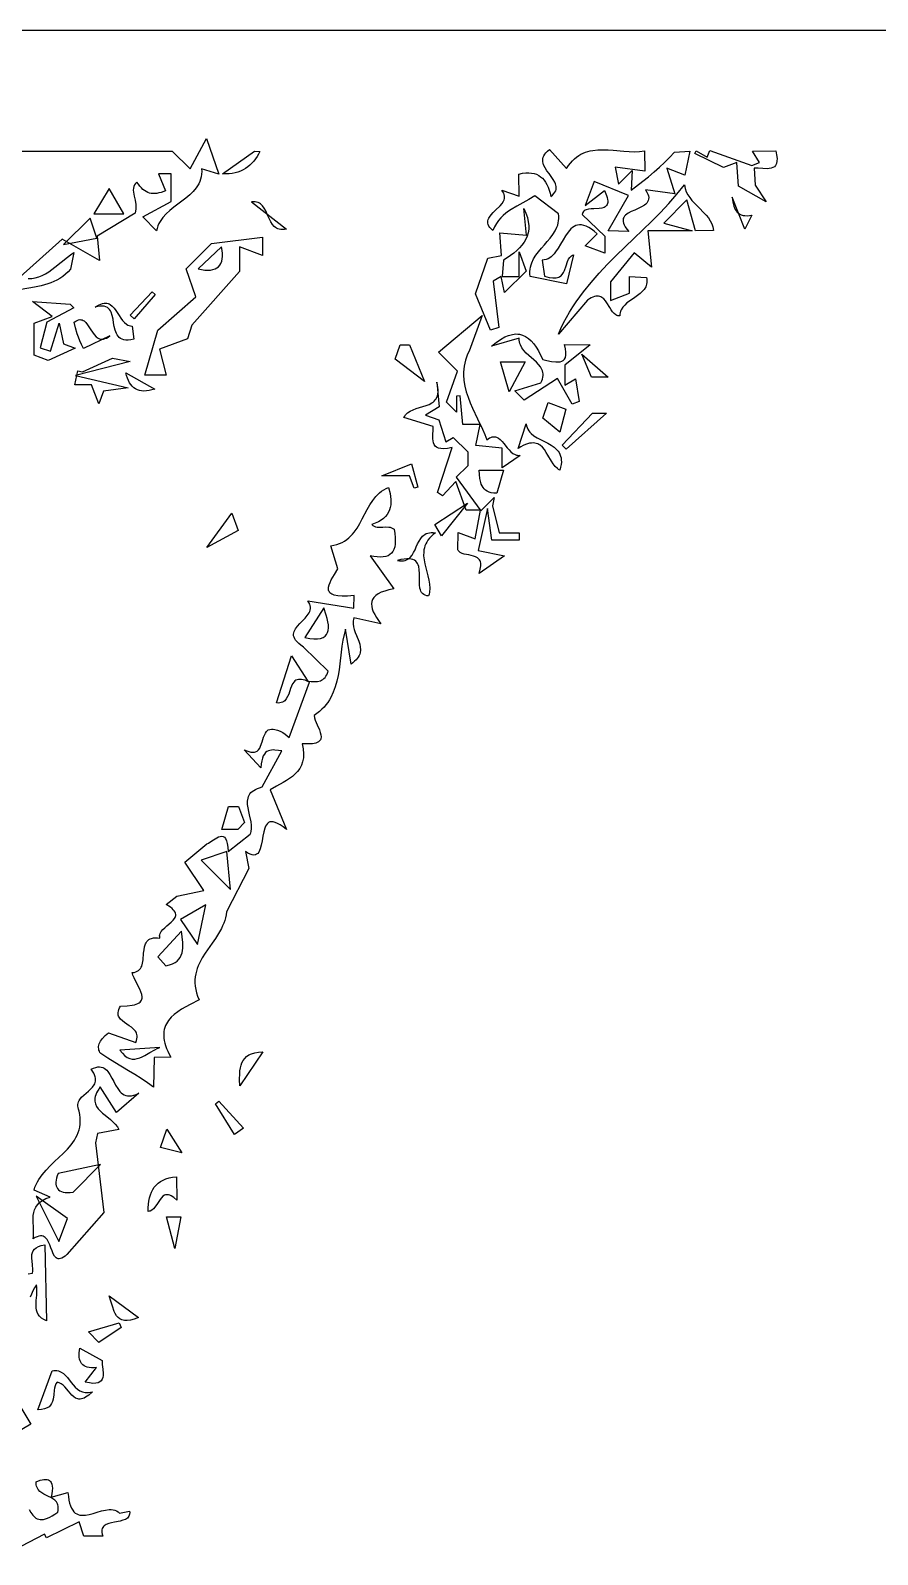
# Model space of a CAD drawing. Header units: metres. Extents: x 0 to 50, y 0 to 50.
# Drawn here: x 32.02 to 40.32, y 35.06 to 50 of the extents above; entities that cross this region are included whole.
import ezdxf

# ---------------------------------------------------------------- set-up
doc = ezdxf.new("R2010")
doc.units = ezdxf.units.M

msp = doc.modelspace()

# ---------------------------------------------------------------- linework, layer by layer
for points in [[(47, 50), (3, 50)], [(29.59198, 48.818233), (33.406565, 48.818233), (33.582874, 48.642063), (33.741812, 48.939839), (33.862369, 48.59113), (33.694058, 48.64475), (33.694058, 48.64475), (33.694708, 48.616774), (33.693009, 48.590323), (33.689101, 48.565304), (33.683127, 48.541621), (33.675228, 48.519179), (33.665546, 48.497883), (33.654221, 48.477638), (33.641396, 48.458349), (33.611812, 48.42226), (33.577925, 48.388856), (33.540867, 48.357376), (33.501772, 48.327062), (33.421999, 48.26689), (33.383585, 48.235513), (33.347665, 48.202263), (33.315368, 48.166379), (33.300934, 48.147211), (33.28783, 48.127101), (33.276198, 48.105952), (33.266181, 48.08367), (33.257919, 48.06016), (33.251554, 48.035327), (33.116418, 48.174479), (33.395379, 48.323163), (33.395379, 48.594679), (33.271942, 48.594679), (33.338582, 48.428016), (33.338582, 48.428016), (33.296132, 48.412308), (33.275915, 48.406867), (33.256331, 48.403119), (33.237351, 48.401129), (33.218948, 48.400958), (33.201091, 48.402671), (33.183753, 48.406332), (33.166903, 48.412003), (33.150514, 48.419748), (33.134556, 48.429631), (33.119001, 48.441715), (33.103819, 48.456064), (33.088983, 48.472741), (33.074462, 48.49181), (33.060229, 48.513333), (33.060229, 48.513333), (33.045956, 48.500278), (33.035774, 48.485785), (33.029183, 48.469992), (33.025679, 48.453039), (33.024763, 48.435066), (33.025931, 48.416212), (33.032515, 48.37642), (33.041419, 48.334777), (33.048628, 48.292401), (33.050344, 48.271286), (33.050131, 48.250406), (33.047488, 48.2299), (33.041913, 48.209908), (32.66991, 47.983584), (32.694729, 47.744888), (32.326827, 47.95298), (31.915018, 47.586238)], [(34.265392, 48.812879), (34.265392, 48.812879), (34.252345, 48.78754), (34.238009, 48.76338), (34.222378, 48.740481), (34.205449, 48.718921), (34.187216, 48.698782), (34.167675, 48.680142), (34.14682, 48.663083), (34.124647, 48.647684), (34.101151, 48.634026), (34.076327, 48.622189), (34.05017, 48.612252), (34.022675, 48.604297), (33.993838, 48.598402), (33.963654, 48.594649), (33.932117, 48.593117), (33.899223, 48.593886), (34.211628, 48.818233), (34.265392, 48.812879)], [(37.105271, 48.832206), (37.272259, 48.647911), (37.272259, 48.647911), (37.290415, 48.675402), (37.30926, 48.700129), (37.328762, 48.722228), (37.348889, 48.741832), (37.36961, 48.759075), (37.390892, 48.77409), (37.412704, 48.787011), (37.435014, 48.797972), (37.457791, 48.807106), (37.481002, 48.814547), (37.504616, 48.820429), (37.528601, 48.824885), (37.577557, 48.830056), (37.627615, 48.831128), (37.678522, 48.829171), (37.730024, 48.825256), (37.833792, 48.815824), (37.885551, 48.812447), (37.936888, 48.811388), (37.987547, 48.813717), (38.037276, 48.820504), (38.037706, 48.620937), (37.746737, 48.660584), (37.780646, 48.494251), (37.9153, 48.6288), (37.903922, 48.432817), (37.903922, 48.432817), (38.02023, 48.52155), (38.075829, 48.56667), (38.12976, 48.612512), (38.182047, 48.659237), (38.232718, 48.707011), (38.281798, 48.755995), (38.329314, 48.806353), (38.479542, 48.817801), (38.432337, 48.58196), (38.254746, 48.64927), (38.333267, 48.399359), (38.045073, 48.436838), (38.045073, 48.436838), (38.058859, 48.415287), (38.06862, 48.395532), (38.074637, 48.377452), (38.07719, 48.360923), (38.076561, 48.345825), (38.07303, 48.332032), (38.066878, 48.319424), (38.058385, 48.307878), (38.047833, 48.297271), (38.035502, 48.287479), (38.006626, 48.269856), (37.974004, 48.254026), (37.939882, 48.23901), (37.906505, 48.223826), (37.87612, 48.207494), (37.862751, 48.198591), (37.850973, 48.189033), (37.841065, 48.178697), (37.833309, 48.167461), (37.827986, 48.155203), (37.825376, 48.141799), (37.82576, 48.127128), (37.829419, 48.111066), (37.836633, 48.093491), (37.847683, 48.07428), (37.862851, 48.053311), (37.882416, 48.03046), (37.678649, 48.036488), (37.878228, 48.382701), (37.543914, 48.518201), (37.454778, 48.283389), (37.643431, 48.430507), (37.643431, 48.430507), (37.663528, 48.382359), (37.66982, 48.362039), (37.6738, 48.344031), (37.675608, 48.328191), (37.675387, 48.314375), (37.67328, 48.302438), (37.669429, 48.292238), (37.663978, 48.28363), (37.657067, 48.27647), (37.648841, 48.270615), (37.63944, 48.265921), (37.617688, 48.259439), (37.592952, 48.255874), (37.539084, 48.25289), (37.512233, 48.251169), (37.486957, 48.247762), (37.464396, 48.241518), (37.454489, 48.236972), (37.44569, 48.231286), (37.438138, 48.224314), (37.431979, 48.215914), (37.427353, 48.205941), (37.424403, 48.194253), (37.646236, 47.982069), (37.646236, 47.816092), (37.454388, 47.888805), (37.572869, 48.006689), (37.572869, 48.006689), (37.542957, 48.032287), (37.514926, 48.053087), (37.488675, 48.069352), (37.464098, 48.081344), (37.441091, 48.089327), (37.419552, 48.093562), (37.399376, 48.094313), (37.380458, 48.091842), (37.362696, 48.086412), (37.345985, 48.078285), (37.330221, 48.067725), (37.3153, 48.054993), (37.301119, 48.040352), (37.287574, 48.024066), (37.261974, 47.987606), (37.237669, 47.947714), (37.213828, 47.906492), (37.18962, 47.86604), (37.164213, 47.82846), (37.1508, 47.811403), (37.136775, 47.795853), (37.122036, 47.782071), (37.106477, 47.77032), (37.089995, 47.760863), (37.072485, 47.753962), (37.053845, 47.749881), (37.03397, 47.748881), (37.05584, 47.591788), (37.05584, 47.591788), (37.10106, 47.57947), (37.138665, 47.574173), (37.154876, 47.573914), (37.169501, 47.575118), (37.182645, 47.577687), (37.194414, 47.581525), (37.204913, 47.586534), (37.214249, 47.592616), (37.229854, 47.607611), (37.242075, 47.62573), (37.251758, 47.646195), (37.266895, 47.691044), (37.282035, 47.735923), (37.291722, 47.756425), (37.303949, 47.774597), (37.319562, 47.789659), (37.328902, 47.795781), (37.339407, 47.800833), (37.272149, 47.515498), (36.915663, 47.588715), (36.915663, 47.588715), (36.913373, 47.613076), (36.913196, 47.636467), (36.914994, 47.658953), (36.918624, 47.680598), (36.923947, 47.701464), (36.930821, 47.721616), (36.948666, 47.760032), (36.971033, 47.796356), (36.9968, 47.831097), (37.024843, 47.864764), (37.054038, 47.897869), (37.083263, 47.930919), (37.111393, 47.964426), (37.137304, 47.998899), (37.159874, 48.034848), (37.177979, 48.072782), (37.185005, 48.092653), (37.190494, 48.113212), (37.194305, 48.134522), (37.196297, 48.156646), (37.196331, 48.17965), (37.194265, 48.203596), (36.959884, 48.379327), (36.959884, 48.379327), (36.901614, 48.343204), (36.842899, 48.31068), (36.784922, 48.279056), (36.728867, 48.245632), (36.70193, 48.227403), (36.675917, 48.207711), (36.650976, 48.18622), (36.627256, 48.162593), (36.604902, 48.136492), (36.584065, 48.10758), (36.564891, 48.07552), (36.547529, 48.039973), (36.547529, 48.039973), (36.532193, 48.054725), (36.520097, 48.069009), (36.511034, 48.082857), (36.504798, 48.0963), (36.50118, 48.109368), (36.499973, 48.122091), (36.500972, 48.134501), (36.503968, 48.146629), (36.508754, 48.158505), (36.515124, 48.170159), (36.531785, 48.192927), (36.552293, 48.215178), (36.574993, 48.237158), (36.620337, 48.28129), (36.639669, 48.303933), (36.654563, 48.327288), (36.659829, 48.339309), (36.663364, 48.3516), (36.664962, 48.364193), (36.664415, 48.377117), (36.661516, 48.390403), (36.656058, 48.404082), (36.647835, 48.418185), (36.636638, 48.432743), (36.807251, 48.374927), (36.805332, 48.592281), (36.805332, 48.592281), (36.839758, 48.599468), (36.871734, 48.603539), (36.90136, 48.604565), (36.928737, 48.602617), (36.953964, 48.597764), (36.977141, 48.590077), (36.998369, 48.579626), (37.017747, 48.56648), (37.035376, 48.550711), (37.051356, 48.532388), (37.065787, 48.511581), (37.078769, 48.488361), (37.090402, 48.462798), (37.100786, 48.434961), (37.110021, 48.404922), (37.118208, 48.37275), (37.118208, 48.37275), (37.134943, 48.386575), (37.148185, 48.400411), (37.158172, 48.414262), (37.165145, 48.428129), (37.16934, 48.442015), (37.170998, 48.455921), (37.170356, 48.469851), (37.167654, 48.483806), (37.16313, 48.497788), (37.157023, 48.5118), (37.141014, 48.539924), (37.121537, 48.568194), (37.100501, 48.596628), (37.079817, 48.625246), (37.061394, 48.654064), (37.047141, 48.683102), (37.042175, 48.697708), (37.038968, 48.712376), (37.037759, 48.727108), (37.038785, 48.741905), (37.042286, 48.756772), (37.048501, 48.771708), (37.057669, 48.786718), (37.070027, 48.801802), (37.085815, 48.816964), (37.105271, 48.832206)], [(38.542531, 48.820641), (38.650953, 48.758733), (38.675431, 48.824895), (39.088844, 48.676993), (39.162851, 48.705043), (39.094884, 48.818233), (39.321719, 48.821547), (39.321719, 48.821547), (39.3308, 48.780344), (39.334803, 48.745923), (39.334178, 48.717704), (39.329375, 48.695107), (39.320842, 48.677552), (39.309028, 48.664458), (39.294384, 48.655245), (39.277358, 48.649333), (39.258399, 48.646141), (39.237956, 48.645089), (39.194418, 48.647085), (39.150337, 48.650678), (39.129215, 48.651622), (39.109306, 48.651224), (39.119121, 48.482901), (39.227831, 48.319964), (38.956003, 48.475173), (38.940826, 48.705689), (38.810711, 48.656373), (38.529818, 48.79536), (38.542531, 48.820641)], [(32.635924, 48.203458), (32.931899, 48.203458), (32.78847, 48.449321), (32.635924, 48.203458)], [(38.427746, 48.487961), (38.427746, 48.487961), (38.434564, 48.452299), (38.445771, 48.419509), (38.460741, 48.389194), (38.478851, 48.360954), (38.499477, 48.334392), (38.521994, 48.309107), (38.570207, 48.260778), (38.618495, 48.21278), (38.641107, 48.187907), (38.661866, 48.161921), (38.680146, 48.134423), (38.695325, 48.105014), (38.706777, 48.073296), (38.713879, 48.03887), (38.536785, 48.036486), (38.451904, 48.341154), (38.226489, 48.109701), (38.503866, 48.035792), (38.068234, 48.035792), (38.103642, 47.6798), (37.933412, 47.818654), (37.702169, 47.536244), (37.702169, 47.353565), (37.88861, 47.424229), (37.88861, 47.588683), (38.054913, 47.57889), (38.054913, 47.57889), (38.058038, 47.560888), (38.059247, 47.543978), (38.058657, 47.528092), (38.056389, 47.513161), (38.052562, 47.499114), (38.047293, 47.485882), (38.03291, 47.461588), (38.014191, 47.439722), (37.992087, 47.419731), (37.967552, 47.401058), (37.941536, 47.38315), (37.888868, 47.347404), (37.86412, 47.328456), (37.841698, 47.308053), (37.822554, 47.285638), (37.807639, 47.260657), (37.802065, 47.24703), (37.797906, 47.232554), (37.795279, 47.217159), (37.794305, 47.200775), (37.794305, 47.200775), (37.783243, 47.200983), (37.772912, 47.202895), (37.763248, 47.20637), (37.754183, 47.211268), (37.737588, 47.224772), (37.722601, 47.242282), (37.708694, 47.262675), (37.695339, 47.284826), (37.668174, 47.329908), (37.653308, 47.350591), (37.636884, 47.368537), (37.618373, 47.382622), (37.60817, 47.387865), (37.597248, 47.391722), (37.58554, 47.394051), (37.572981, 47.394713), (37.559504, 47.393566), (37.545043, 47.390471), (37.529534, 47.385287), (37.512909, 47.377872), (37.495102, 47.368088), (37.476049, 47.355793), (37.191727, 47.021602), (37.191727, 47.021602), (37.216363, 47.078253), (37.242909, 47.133412), (37.271265, 47.187159), (37.30133, 47.239573), (37.333003, 47.290735), (37.366184, 47.340722), (37.400771, 47.389614), (37.436664, 47.43749), (37.511963, 47.530514), (37.591276, 47.620426), (37.673797, 47.707862), (37.758718, 47.793455), (37.932536, 47.961649), (38.106281, 48.130082), (38.19111, 48.215975), (38.273501, 48.303829), (38.352649, 48.39428), (38.427746, 48.487961)], [(34.527303, 48.051671), (34.527303, 48.051671), (34.506952, 48.048581), (34.48834, 48.047575), (34.471355, 48.04852), (34.455885, 48.05128), (34.441817, 48.055722), (34.429039, 48.061711), (34.417439, 48.069112), (34.406905, 48.07779), (34.388586, 48.098443), (34.373184, 48.122592), (34.359801, 48.149162), (34.34754, 48.177076), (34.322796, 48.232634), (34.308516, 48.258125), (34.291769, 48.280656), (34.28219, 48.290475), (34.271657, 48.299151), (34.260058, 48.306548), (34.247282, 48.312533), (34.233215, 48.316971), (34.217746, 48.319727), (34.200763, 48.320667), (34.182152, 48.319656), (34.527303, 48.051671)], [(38.894116, 48.366042), (38.894116, 48.366042), (38.900325, 48.319282), (38.910212, 48.278902), (38.916768, 48.261203), (38.924524, 48.245218), (38.933573, 48.230987), (38.94401, 48.218549), (38.955927, 48.207944), (38.969418, 48.199212), (38.984576, 48.192391), (39.001496, 48.187523), (39.02027, 48.184646), (39.040993, 48.183799), (39.063757, 48.185024), (39.088656, 48.188359), (39.018081, 48.05048), (38.894116, 48.366042)], [(32.600848, 48.16094), (32.341659, 47.901953), (32.668197, 47.964433), (32.600848, 48.16094)], [(36.85212, 48.253121), (36.85212, 48.253121), (36.872701, 48.208294), (36.887563, 48.165763), (36.89699, 48.125417), (36.901269, 48.087145), (36.900685, 48.050836), (36.895526, 48.016381), (36.886076, 47.983667), (36.872621, 47.952585), (36.855448, 47.923024), (36.834842, 47.894873), (36.811089, 47.868022), (36.784476, 47.84236), (36.755287, 47.817776), (36.723809, 47.79416), (36.690328, 47.7714), (36.65513, 47.749387), (36.639454, 47.588683), (36.807251, 47.588683), (36.807251, 47.830867), (36.875757, 47.640722), (36.662032, 47.432206), (36.630132, 47.588683), (36.550885, 47.541171), (36.608931, 47.088941), (36.527405, 47.062488), (36.38047, 47.417392), (36.501181, 47.768022), (36.632668, 47.792352), (36.617848, 48.017447), (36.879681, 47.99229), (36.85212, 48.253121)], [(33.791926, 47.909899), (34.290296, 47.973718), (34.290296, 47.794893), (34.066567, 47.879689), (34.066567, 47.637784), (33.599068, 47.110909), (33.556434, 46.975219), (33.281891, 46.876918), (33.345986, 46.619946), (33.13604, 46.619946), (33.266353, 47.062844), (33.636983, 47.38729), (33.54248, 47.661795), (33.791926, 47.909899)], [(31.992213, 47.569427), (32.028646, 47.569524), (32.063828, 47.574567), (32.097903, 47.584014), (32.131017, 47.597324), (32.163314, 47.613955), (32.194939, 47.633366), (32.226035, 47.655015), (32.256749, 47.678361), (32.317604, 47.727975), (32.378661, 47.777877), (32.409627, 47.801582), (32.441077, 47.823734), (32.409289, 47.659108), (32.409289, 47.659108), (32.384966, 47.632778), (32.359393, 47.609261), (32.332671, 47.588348), (32.304896, 47.569832), (32.276168, 47.553505), (32.246585, 47.53916), (32.216245, 47.52659), (32.185247, 47.515585), (32.12167, 47.497446), (32.05664, 47.483081), (31.925375, 47.459032)], [(33.890229, 47.877814), (33.659147, 47.662596), (33.659147, 47.662596), (33.693866, 47.655471), (33.7258, 47.651178), (33.754966, 47.649699), (33.781381, 47.651013), (33.805063, 47.655103), (33.82603, 47.661949), (33.8443, 47.671533), (33.859889, 47.683834), (33.872816, 47.698834), (33.883097, 47.716515), (33.890752, 47.736856), (33.895797, 47.75984), (33.898249, 47.785447), (33.898127, 47.813657), (33.895448, 47.844453), (33.890229, 47.877814)], [(33.239461, 47.41063), (33.031571, 47.173227), (32.992274, 47.208533), (33.210969, 47.436901), (33.239461, 47.41063)], [(32.035987, 47.342061), (32.404852, 47.315352), (32.439962, 47.280269), (32.177529, 47.140394), (32.112166, 46.89003), (32.211217, 46.854399), (32.298393, 47.131855), (32.340265, 46.926462), (32.456086, 46.884799), (32.190665, 46.765628), (32.053003, 46.817804), (32.053003, 47.13001), (32.227795, 47.196259), (32.035987, 47.342061)], [(33.011806, 47.101579), (33.030589, 46.972679), (33.030589, 46.972679), (33.001479, 46.967088), (32.975568, 46.964535), (32.952647, 46.964816), (32.932508, 46.967727), (32.914942, 46.973064), (32.899739, 46.980623), (32.886691, 46.9902), (32.87559, 47.001591), (32.866225, 47.014592), (32.858388, 47.028999), (32.846464, 47.061216), (32.838144, 47.096608), (32.831759, 47.133544), (32.825635, 47.170393), (32.818103, 47.205521), (32.807491, 47.237298), (32.800507, 47.251419), (32.792126, 47.26409), (32.78214, 47.275108), (32.770339, 47.284267), (32.756514, 47.291364), (32.740457, 47.296196), (32.721958, 47.298557), (32.700809, 47.298244), (32.676801, 47.295054), (32.649724, 47.288781), (32.649724, 47.288781), (32.669783, 47.301162), (32.688498, 47.31094), (32.705946, 47.318258), (32.722206, 47.323259), (32.737356, 47.326085), (32.751474, 47.326879), (32.764637, 47.325783), (32.776924, 47.322941), (32.788413, 47.318494), (32.799182, 47.312586), (32.818871, 47.296956), (32.836615, 47.277192), (32.85304, 47.254435), (32.884424, 47.204507), (32.900633, 47.179618), (32.918018, 47.156302), (32.937204, 47.135698), (32.958814, 47.118949), (32.970724, 47.112377), (32.983473, 47.107196), (32.997142, 47.103549), (33.011806, 47.101579)], [(32.445546, 47.14012), (32.445546, 47.14012), (32.460518, 47.150477), (32.474526, 47.157906), (32.487641, 47.162606), (32.499932, 47.164775), (32.51147, 47.164613), (32.522326, 47.162319), (32.532569, 47.15809), (32.542271, 47.152127), (32.560331, 47.135793), (32.57707, 47.114907), (32.608832, 47.065846), (32.624982, 47.040854), (32.642062, 47.017676), (32.660636, 46.997903), (32.670658, 46.98979), (32.681265, 46.983126), (32.692527, 46.978109), (32.704515, 46.974938), (32.717298, 46.973812), (32.730946, 46.97493), (32.745532, 46.97849), (32.761124, 46.984692), (32.777793, 46.993734), (32.79561, 47.005816), (32.536835, 46.882492), (32.536835, 46.882492), (32.516634, 46.921859), (32.499926, 46.958419), (32.48622, 46.992552), (32.475024, 47.024638), (32.458205, 47.08419), (32.445546, 47.14012)], [(36.443771, 47.206405), (36.31538, 46.856916), (36.31538, 46.856916), (36.301553, 46.826778), (36.289942, 46.796922), (36.280452, 46.767339), (36.272983, 46.73802), (36.26744, 46.708955), (36.263724, 46.680136), (36.261738, 46.651553), (36.261384, 46.623197), (36.265183, 46.56713), (36.274343, 46.511863), (36.288083, 46.457322), (36.305623, 46.403435), (36.326183, 46.350128), (36.348984, 46.297328), (36.398189, 46.192959), (36.446998, 46.089744), (36.469305, 46.038386), (36.489174, 45.987098), (36.489174, 45.987098), (36.503201, 45.997242), (36.516541, 46.005128), (36.529239, 46.010884), (36.541338, 46.01464), (36.552884, 46.016526), (36.563921, 46.016671), (36.574494, 46.015205), (36.584646, 46.012257), (36.603868, 46.002434), (36.621945, 45.988238), (36.639231, 45.970705), (36.656084, 45.950872), (36.689911, 45.908447), (36.707598, 45.887927), (36.726276, 45.869252), (36.7463, 45.853455), (36.768026, 45.841575), (36.779639, 45.837427), (36.791811, 45.834647), (36.804587, 45.833363), (36.81801, 45.833706), (36.639454, 45.710628), (36.639454, 45.904136), (36.383056, 45.929599), (36.425047, 46.135577), (36.25582, 46.135577), (36.227673, 46.418564), (36.191996, 46.41502), (36.191996, 46.258532), (36.09417, 46.356282), (36.201944, 46.660571), (36.016224, 46.846146), (36.443771, 47.206405)], [(36.536539, 46.903736), (36.536539, 46.903736), (36.581638, 46.941372), (36.624574, 46.971624), (36.665416, 46.994765), (36.704235, 47.011066), (36.741101, 47.020802), (36.776083, 47.024244), (36.792889, 47.023691), (36.809251, 47.021666), (36.840675, 47.01334), (36.870426, 46.999539), (36.898572, 46.980536), (36.925183, 46.956603), (36.95033, 46.928014), (36.974083, 46.89504), (36.99651, 46.857955), (37.017683, 46.817032), (37.037671, 46.772543), (37.037671, 46.772543), (37.079407, 46.764888), (37.124019, 46.755955), (37.167938, 46.750132), (37.188522, 46.749759), (37.207594, 46.75181), (37.224708, 46.756833), (37.239419, 46.765379), (37.25128, 46.777994), (37.259845, 46.795229), (37.264668, 46.817631), (37.265302, 46.84575), (37.261303, 46.880134), (37.252223, 46.921332), (37.501569, 46.91768), (37.25471, 46.718852), (37.25471, 46.521209), (37.360981, 46.584922), (37.395581, 46.36366), (37.32612, 46.336248), (37.182726, 46.589347), (36.857772, 46.375717), (36.765613, 46.467804), (37.020613, 46.543945), (37.020613, 46.543945), (37.029183, 46.563663), (37.035401, 46.582335), (37.039403, 46.600026), (37.041327, 46.616802), (37.041308, 46.632729), (37.039485, 46.647873), (37.035994, 46.6623), (37.030973, 46.676075), (37.016884, 46.701937), (36.998315, 46.725987), (36.976361, 46.748751), (36.952117, 46.770759), (36.901144, 46.814614), (36.876605, 46.837518), (36.85416, 46.861776), (36.834902, 46.887916), (36.819928, 46.916467), (36.814389, 46.931811), (36.810333, 46.947955), (36.807895, 46.964966), (36.807213, 46.982909), (36.536539, 46.903736)], [(32.992794, 46.755919), (32.458243, 46.616219), (32.975405, 46.496671), (32.732746, 46.463607), (32.687668, 46.338486), (32.616184, 46.526798), (32.452519, 46.526798), (32.481635, 46.662566), (32.524993, 46.653283), (32.8213, 46.786321), (32.992794, 46.755919)], [(35.731376, 46.918019), (35.879217, 46.559257), (35.591389, 46.777445), (35.639568, 46.918019), (35.731376, 46.918019)], [(37.422721, 46.827012), (37.680861, 46.601316), (37.515728, 46.601316), (37.422721, 46.827012)], [(32.951271, 46.64457), (33.235144, 46.484166), (33.235144, 46.484166), (33.206293, 46.475589), (33.178969, 46.469572), (33.153164, 46.466098), (33.128866, 46.465148), (33.106066, 46.466708), (33.084754, 46.470759), (33.06492, 46.477285), (33.046553, 46.486268), (33.029645, 46.497692), (33.014185, 46.511539), (33.000162, 46.527793), (32.987568, 46.546437), (32.976392, 46.567454), (32.966623, 46.590826), (32.958253, 46.616537), (32.951271, 46.64457)], [(36.622935, 46.750353), (36.866913, 46.750353), (36.710378, 46.457079), (36.622935, 46.750353)], [(36.000281, 46.550697), (36.024199, 46.308832), (35.890194, 46.228492), (36.020092, 46.181765), (36.087629, 45.966817), (36.160534, 46.010526), (36.30386, 45.867311), (36.30386, 45.733179), (36.189874, 45.619281), (36.430773, 45.289927), (36.562166, 45.421218), (36.5448, 45.340238), (36.611488, 45.073692), (36.807251, 45.073692), (36.807251, 45.003831), (36.538395, 45.003831), (36.496123, 45.313586), (36.406239, 44.902333), (36.664661, 44.850689), (36.414181, 44.677145), (36.414181, 44.677145), (36.426234, 44.717796), (36.431295, 44.751365), (36.431448, 44.765735), (36.430146, 44.778623), (36.427485, 44.790126), (36.423563, 44.800339), (36.418478, 44.80936), (36.412327, 44.817284), (36.397217, 44.830229), (36.379012, 44.839944), (36.35849, 44.847199), (36.313614, 44.85741), (36.268823, 44.867028), (36.248407, 44.873539), (36.230349, 44.882213), (36.215429, 44.893821), (36.209389, 44.900965), (36.204425, 44.909131), (36.210807, 45.078126), (36.374904, 45.015931), (36.428816, 45.297247), (36.288479, 45.297247), (36.187423, 45.579044), (36.055159, 45.436275), (36.004988, 45.471558), (36.148985, 45.911185), (36.148985, 45.911185), (36.106057, 45.902695), (36.070118, 45.899192), (36.040565, 45.900219), (36.016792, 45.905322), (35.998197, 45.914041), (35.984173, 45.925922), (35.974118, 45.940507), (35.967427, 45.95734), (35.963495, 45.975963), (35.961719, 45.995921), (35.962215, 46.038013), (35.964082, 46.079962), (35.964019, 46.099742), (35.962485, 46.118116), (35.677942, 46.204362), (35.677942, 46.204362), (35.684857, 46.218208), (35.693242, 46.230596), (35.702972, 46.241654), (35.713919, 46.251507), (35.738958, 46.268104), (35.767346, 46.281398), (35.79807, 46.292397), (35.830116, 46.302112), (35.894119, 46.321725), (35.924048, 46.333642), (35.951246, 46.348313), (35.963503, 46.356997), (35.974697, 46.366747), (35.9847, 46.377691), (35.993388, 46.389954), (36.000631, 46.403662), (36.006305, 46.418943), (36.010282, 46.435921), (36.012436, 46.454723), (36.012639, 46.475476), (36.010765, 46.498305), (36.006688, 46.523336), (36.000281, 46.550697)], [(37.091847, 46.353407), (37.263765, 46.288248), (37.204765, 46.062258), (37.038533, 46.197852), (37.091847, 46.353407)], [(37.663994, 46.247354), (37.269371, 45.8956), (37.230124, 45.935205), (37.524918, 46.247354), (37.663994, 46.247354)], [(36.875986, 46.142969), (36.875986, 46.142969), (36.879586, 46.124035), (36.8852, 46.106597), (36.892669, 46.090536), (36.901835, 46.075733), (36.912542, 46.062069), (36.92463, 46.049425), (36.952321, 46.026724), (36.983644, 46.006679), (37.017335, 45.98834), (37.086768, 45.952975), (37.119983, 45.934048), (37.150512, 45.913025), (37.177092, 45.888955), (37.188506, 45.875481), (37.198458, 45.860888), (37.206792, 45.845058), (37.213348, 45.827872), (37.21797, 45.809212), (37.220498, 45.788958), (37.220776, 45.766991), (37.218644, 45.743194), (37.213946, 45.717447), (37.206523, 45.689631), (37.206523, 45.689631), (37.193892, 45.697049), (37.182057, 45.705791), (37.160454, 45.726695), (37.141071, 45.751243), (37.123264, 45.778336), (37.0898, 45.835757), (37.072855, 45.863885), (37.054909, 45.890158), (37.035317, 45.913477), (37.013437, 45.932741), (37.001436, 45.94051), (36.988623, 45.946852), (36.974914, 45.95163), (36.960231, 45.954708), (36.944492, 45.955947), (36.927618, 45.95521), (36.909527, 45.95236), (36.890139, 45.947259), (36.869373, 45.939769), (36.84715, 45.929754), (36.823388, 45.917075), (36.798006, 45.901595), (36.875986, 46.142969)], [(35.753194, 45.751562), (35.812613, 45.523967), (35.776702, 45.512252), (35.733351, 45.632579), (35.461267, 45.632579), (35.753194, 45.751562)], [(36.415215, 45.688086), (36.652424, 45.688468), (36.587218, 45.4627), (36.587218, 45.4627), (36.55877, 45.464089), (36.533792, 45.46797), (36.512047, 45.47417), (36.493296, 45.48252), (36.477301, 45.492848), (36.463825, 45.504983), (36.452629, 45.518754), (36.443476, 45.53399), (36.436127, 45.550519), (36.430344, 45.568172), (36.422527, 45.606161), (36.418118, 45.646589), (36.415215, 45.688086)], [(35.526699, 45.519345), (35.526699, 45.519345), (35.541808, 45.458859), (35.546659, 45.429917), (35.549477, 45.401904), (35.550086, 45.374867), (35.548315, 45.348851), (35.543988, 45.323903), (35.536931, 45.300069), (35.526972, 45.277396), (35.513936, 45.255929), (35.49765, 45.235714), (35.477938, 45.216799), (35.454629, 45.199229), (35.427547, 45.183051), (35.396519, 45.16831), (35.361371, 45.155053), (35.361371, 45.155053), (35.373558, 45.145784), (35.386408, 45.139016), (35.399825, 45.134396), (35.413709, 45.131573), (35.442495, 45.129903), (35.471987, 45.131185), (35.501406, 45.132598), (35.529974, 45.131321), (35.543695, 45.128792), (35.556911, 45.124533), (35.569525, 45.11819), (35.58144, 45.109412), (35.58144, 45.109412), (35.588136, 45.067661), (35.592057, 45.029562), (35.593186, 44.995061), (35.591507, 44.964109), (35.587001, 44.936654), (35.579652, 44.912643), (35.569443, 44.892026), (35.556356, 44.874751), (35.540374, 44.860766), (35.521481, 44.85002), (35.499658, 44.842461), (35.47489, 44.838038), (35.447158, 44.8367), (35.416446, 44.838394), (35.382736, 44.843069), (35.346012, 44.850673), (35.579667, 44.524177), (35.579667, 44.524177), (35.531035, 44.515267), (35.489092, 44.504354), (35.453565, 44.491514), (35.424179, 44.476821), (35.400661, 44.460351), (35.382736, 44.442177), (35.370129, 44.422374), (35.362568, 44.401018), (35.359777, 44.378182), (35.361483, 44.353943), (35.367411, 44.328373), (35.377288, 44.301549), (35.39084, 44.273545), (35.407791, 44.244435), (35.427869, 44.214294), (35.450799, 44.183198), (35.186394, 44.240948), (35.186394, 44.240948), (35.182321, 44.226468), (35.179842, 44.21202), (35.179109, 44.183213), (35.183086, 44.154516), (35.190664, 44.125919), (35.200733, 44.097412), (35.212183, 44.068985), (35.234794, 44.012327), (35.243735, 43.984076), (35.249621, 43.955864), (35.251342, 43.92768), (35.24779, 43.899514), (35.24369, 43.885434), (35.237855, 43.871355), (35.230147, 43.857276), (35.220427, 43.843194), (35.208557, 43.829109), (35.194398, 43.81502), (35.177812, 43.800925), (35.158658, 43.786823), (35.104495, 44.131738), (35.104495, 44.131738), (35.090244, 44.076963), (35.079073, 44.02092), (35.070181, 43.963929), (35.06277, 43.906313), (35.049188, 43.790495), (35.041419, 43.732938), (35.031932, 43.676044), (35.019926, 43.620136), (35.004603, 43.565536), (34.985162, 43.512566), (34.960804, 43.461549), (34.946531, 43.436873), (34.93073, 43.412806), (34.913299, 43.389388), (34.894139, 43.36666), (34.87315, 43.344662), (34.850232, 43.323433), (34.825285, 43.303015), (34.79821, 43.283447), (34.79821, 43.283447), (34.800726, 43.262182), (34.807056, 43.239394), (34.816103, 43.215523), (34.826766, 43.191009), (34.848551, 43.141816), (34.857475, 43.118017), (34.863622, 43.095338), (34.865893, 43.074218), (34.863189, 43.055098), (34.859628, 43.046426), (34.854412, 43.038419), (34.847403, 43.031132), (34.838463, 43.024621), (34.827456, 43.01894), (34.814243, 43.014144), (34.780655, 43.007429), (34.736598, 43.004916), (34.680975, 43.007046), (34.680975, 43.007046), (34.690772, 42.955939), (34.694298, 42.90956), (34.692054, 42.867551), (34.684539, 42.829553), (34.672254, 42.795207), (34.655697, 42.764154), (34.63537, 42.736035), (34.611771, 42.710492), (34.585401, 42.687165), (34.556759, 42.665695), (34.526345, 42.645725), (34.494659, 42.626893), (34.429471, 42.591214), (34.365192, 42.555788), (34.525166, 42.165101), (34.525166, 42.165101), (34.493237, 42.190999), (34.464599, 42.211241), (34.439047, 42.226181), (34.416379, 42.236176), (34.396388, 42.241579), (34.378872, 42.242746), (34.363627, 42.240032), (34.350447, 42.233793), (34.339129, 42.224382), (34.329469, 42.212157), (34.321262, 42.19747), (34.314305, 42.180678), (34.303322, 42.142199), (34.294888, 42.099558), (34.287368, 42.055597), (34.27913, 42.013157), (34.26854, 41.975078), (34.261852, 41.958562), (34.253965, 41.944201), (34.244673, 41.932351), (34.233772, 41.923367), (34.221058, 41.917604), (34.206328, 41.915416), (34.189376, 41.917159), (34.17, 41.923189), (34.147993, 41.933859), (34.123154, 41.949526), (34.156463, 41.78495), (33.937246, 41.358578), (33.937246, 41.358578), (33.933659, 41.329614), (33.928007, 41.301476), (33.920467, 41.274093), (33.911213, 41.247397), (33.900421, 41.221317), (33.888267, 41.195783), (33.860573, 41.146075), (33.829535, 41.097714), (33.796555, 41.05014), (33.730388, 40.95512), (33.700006, 40.906555), (33.673298, 40.856541), (33.66176, 40.830817), (33.651666, 40.80452), (33.643193, 40.777582), (33.636515, 40.749933), (33.631808, 40.721502), (33.629247, 40.69222), (33.629008, 40.662016), (33.631267, 40.630822), (33.636198, 40.598566), (33.643977, 40.56518), (33.65478, 40.530593), (33.668781, 40.494736), (33.668781, 40.494736), (33.58052, 40.451246), (33.53833, 40.428556), (33.498217, 40.404844), (33.460767, 40.379815), (33.426566, 40.353176), (33.396201, 40.324631), (33.370259, 40.293887), (33.35913, 40.277598), (33.349327, 40.260649), (33.340923, 40.243004), (33.333991, 40.224624), (33.328605, 40.205474), (33.324838, 40.185517), (33.322763, 40.164715), (33.322454, 40.143033), (33.323984, 40.120433), (33.327426, 40.096878), (33.332854, 40.072333), (33.340341, 40.046759), (33.349961, 40.020121), (33.361786, 39.992381), (33.37589, 39.963503), (33.392346, 39.93345), (33.227582, 39.931934), (33.221301, 39.641193), (33.221301, 39.641193), (33.162583, 39.683828), (33.102099, 39.724121), (33.039911, 39.763017), (32.97608, 39.801462), (32.843736, 39.880778), (32.775347, 39.923541), (32.705562, 39.969633), (32.705562, 39.969633), (32.69792, 39.980575), (32.691966, 39.991847), (32.687693, 40.003429), (32.685094, 40.015299), (32.684163, 40.027437), (32.684891, 40.039822), (32.687273, 40.052434), (32.6913, 40.06525), (32.704267, 40.091417), (32.723734, 40.118154), (32.749647, 40.145297), (32.781949, 40.172679), (33.049088, 40.079227), (33.049088, 40.079227), (33.055672, 40.096981), (33.05988, 40.113461), (33.061878, 40.128754), (33.061831, 40.142943), (33.059904, 40.156113), (33.056262, 40.168348), (33.05107, 40.179733), (33.044493, 40.190352), (33.027843, 40.209632), (33.007634, 40.226864), (32.985184, 40.242722), (32.961815, 40.257885), (32.938846, 40.273027), (32.917597, 40.288824), (32.899389, 40.305953), (32.885541, 40.32509), (32.880665, 40.335622), (32.877374, 40.34691), (32.875833, 40.359037), (32.876208, 40.372089), (32.878662, 40.38615), (32.883362, 40.401304), (32.890472, 40.417636), (32.900157, 40.435231), (32.900157, 40.435231), (32.963912, 40.43675), (33.014402, 40.44275), (33.035056, 40.447299), (33.052853, 40.452811), (33.067947, 40.459235), (33.08049, 40.466517), (33.090637, 40.474606), (33.09854, 40.48345), (33.104353, 40.492996), (33.108229, 40.503193), (33.11032, 40.513987), (33.110781, 40.525327), (33.107423, 40.549436), (33.099382, 40.575101), (33.087882, 40.601905), (33.059411, 40.657262), (33.031817, 40.712163), (33.021414, 40.7384), (33.014908, 40.76327), (33.014908, 40.76327), (33.03326, 40.765544), (33.049318, 40.76974), (33.063248, 40.775719), (33.075216, 40.783343), (33.085388, 40.792473), (33.093928, 40.802969), (33.101003, 40.814694), (33.106779, 40.827508), (33.115093, 40.85585), (33.120196, 40.886886), (33.126069, 40.952596), (33.12949, 40.985052), (33.135, 41.015761), (33.143924, 41.043614), (33.150081, 41.056123), (33.157588, 41.067501), (33.166611, 41.07761), (33.177317, 41.086312), (33.189869, 41.093467), (33.204435, 41.098937), (33.22118, 41.102583), (33.240269, 41.104266), (33.261868, 41.103847), (33.286142, 41.101189), (33.286142, 41.101189), (33.283336, 41.112787), (33.2827, 41.123999), (33.284049, 41.134856), (33.287196, 41.145387), (33.298135, 41.165592), (33.314025, 41.184857), (33.33337, 41.203422), (33.354676, 41.221528), (33.397199, 41.257327), (33.415426, 41.275502), (33.429639, 41.294182), (33.434773, 41.303787), (33.438344, 41.313608), (33.440163, 41.323677), (33.440045, 41.334022), (33.437803, 41.344674), (33.43325, 41.355663), (33.4262, 41.36702), (33.416465, 41.378773), (33.403858, 41.390955), (33.388194, 41.403594), (33.346945, 41.430365), (33.450818, 41.512311), (33.716498, 41.567875), (33.530981, 41.845168), (33.744713, 42.024737), (33.744713, 42.024737), (33.760187, 42.032483), (33.776309, 42.042165), (33.809682, 42.064264), (33.843197, 42.084882), (33.859497, 42.092713), (33.875219, 42.097866), (33.89016, 42.099573), (33.904114, 42.097064), (33.916878, 42.08957), (33.928246, 42.076322), (33.938016, 42.056551), (33.945982, 42.029488), (33.95194, 41.994364), (33.955685, 41.950409), (34.170984, 42.11911), (34.170984, 42.11911), (34.176708, 42.132473), (34.180778, 42.146483), (34.184569, 42.176212), (34.183573, 42.207839), (34.179006, 42.240905), (34.164025, 42.309515), (34.156042, 42.344141), (34.149352, 42.378369), (34.145171, 42.411741), (34.144715, 42.443797), (34.1492, 42.474077), (34.153676, 42.488408), (34.159843, 42.502124), (34.167852, 42.515166), (34.177858, 42.527477), (34.19001, 42.539), (34.204462, 42.549678), (34.221365, 42.559453), (34.240871, 42.568268), (34.263132, 42.576065), (34.2883, 42.582787), (34.480394, 42.937419), (34.480394, 42.937419), (34.447282, 42.941517), (34.413229, 42.945077), (34.396334, 42.945629), (34.379785, 42.944816), (34.363775, 42.942228), (34.348498, 42.937454), (34.334148, 42.930084), (34.320918, 42.919708), (34.309002, 42.905916), (34.298594, 42.888297), (34.289888, 42.866441), (34.283077, 42.839938), (34.278355, 42.808378), (34.275915, 42.77135), (34.111138, 42.948676), (34.111138, 42.948676), (34.146628, 42.933391), (34.17656, 42.925187), (34.20153, 42.92333), (34.212341, 42.924552), (34.222136, 42.927084), (34.238975, 42.935712), (34.252644, 42.948479), (34.26374, 42.96465), (34.272861, 42.983488), (34.287567, 43.026222), (34.30154, 43.070797), (34.309744, 43.091934), (34.319557, 43.111325), (34.331575, 43.128232), (34.346397, 43.141921), (34.346397, 43.141921), (34.363331, 43.146074), (34.379624, 43.14829), (34.395299, 43.148733), (34.41038, 43.147565), (34.438854, 43.141054), (34.465233, 43.130062), (34.489703, 43.115898), (34.512451, 43.099869), (34.553532, 43.067443), (34.752993, 43.611027), (34.752993, 43.611027), (34.729588, 43.621497), (34.708354, 43.629304), (34.68916, 43.634606), (34.671875, 43.63756), (34.656366, 43.638324), (34.642503, 43.637056), (34.630154, 43.633913), (34.619188, 43.629054), (34.609472, 43.622635), (34.600877, 43.614814), (34.586519, 43.595599), (34.575062, 43.572669), (34.565456, 43.547285), (34.547587, 43.494203), (34.537221, 43.469027), (34.524499, 43.446443), (34.516926, 43.436516), (34.50837, 43.427711), (34.498699, 43.420185), (34.487782, 43.414094), (34.475487, 43.409598), (34.461682, 43.406853), (34.446238, 43.406017), (34.429021, 43.407248), (34.575454, 43.869481), (34.735968, 43.620719), (34.735968, 43.620719), (34.769055, 43.617434), (34.800796, 43.616292), (34.830662, 43.618451), (34.858127, 43.625067), (34.870793, 43.630409), (34.882661, 43.637299), (34.893663, 43.645882), (34.903735, 43.656303), (34.91281, 43.668706), (34.920822, 43.683237), (34.927704, 43.700039), (34.933392, 43.719257), (34.692609, 43.955317), (34.692609, 43.955317), (34.667299, 43.972601), (34.646278, 43.989355), (34.629288, 44.005611), (34.616073, 44.021402), (34.606375, 44.036761), (34.599937, 44.051721), (34.596501, 44.066315), (34.59581, 44.080576), (34.597607, 44.094536), (34.601635, 44.108228), (34.607637, 44.121686), (34.615355, 44.134943), (34.63491, 44.160981), (34.658243, 44.186607), (34.70801, 44.237672), (34.730329, 44.263638), (34.748193, 44.290243), (34.754812, 44.303867), (34.759545, 44.31775), (34.762136, 44.331925), (34.762327, 44.346423), (34.759861, 44.361279), (34.75448, 44.376524), (34.745928, 44.392193), (34.733947, 44.408317), (35.185214, 44.337462), (35.18876, 44.460335), (35.18876, 44.460335), (35.124912, 44.455075), (35.071876, 44.454136), (35.028877, 44.457209), (34.995138, 44.463983), (34.981498, 44.46866), (34.969882, 44.474147), (34.960192, 44.480403), (34.952332, 44.48739), (34.946205, 44.495069), (34.941713, 44.503402), (34.938759, 44.512349), (34.937246, 44.521872), (34.938156, 44.54249), (34.943666, 44.564945), (34.952999, 44.588927), (34.965379, 44.614125), (34.996171, 44.666926), (35.029828, 44.720864), (34.960819, 44.947156), (34.960819, 44.947156), (34.991642, 44.95269), (35.020326, 44.960272), (35.047002, 44.969779), (35.071798, 44.981085), (35.094844, 44.994064), (35.116267, 45.008592), (35.136198, 45.024543), (35.154765, 45.041791), (35.172097, 45.060212), (35.188324, 45.07968), (35.217977, 45.121256), (35.244754, 45.165518), (35.26969, 45.211463), (35.318162, 45.304393), (35.343762, 45.349373), (35.371649, 45.392028), (35.402854, 45.431355), (35.420023, 45.449457), (35.438409, 45.466352), (35.458141, 45.481913), (35.479347, 45.496016), (35.502157, 45.508535), (35.526699, 45.519345)], [(36.300519, 45.364179), (36.046803, 45.045362), (35.980464, 45.155841), (36.300519, 45.364179)], [(33.98912, 45.267549), (34.054091, 45.096396), (33.74401, 44.931124), (33.98912, 45.267549)], [(35.987045, 45.07481), (35.987045, 45.07481), (35.964467, 45.057234), (35.944739, 45.039414), (35.927708, 45.021364), (35.913221, 45.003096), (35.901125, 44.984624), (35.891268, 44.96596), (35.883496, 44.947116), (35.877656, 44.928106), (35.873596, 44.908943), (35.871163, 44.88964), (35.870564, 44.850663), (35.874636, 44.811279), (35.882155, 44.771589), (35.902641, 44.691709), (35.91316, 44.651724), (35.922233, 44.611845), (35.928635, 44.572177), (35.931143, 44.532821), (35.928533, 44.493881), (35.924926, 44.474599), (35.919582, 44.45546), (35.919582, 44.45546), (35.900751, 44.458399), (35.884694, 44.463599), (35.871194, 44.470885), (35.860032, 44.480081), (35.850991, 44.491014), (35.843855, 44.503508), (35.838404, 44.517388), (35.834423, 44.532481), (35.829997, 44.565602), (35.828836, 44.601475), (35.829354, 44.675879), (35.827553, 44.711616), (35.822058, 44.744511), (35.817382, 44.759457), (35.81113, 44.773168), (35.803085, 44.78547), (35.793029, 44.796187), (35.780745, 44.805146), (35.766016, 44.812172), (35.748623, 44.817089), (35.72835, 44.819724), (35.704979, 44.8199), (35.678292, 44.817445), (35.648072, 44.812182), (35.614102, 44.803937), (35.614102, 44.803937), (35.635262, 44.801016), (35.654557, 44.800264), (35.672112, 44.801537), (35.688053, 44.804693), (35.702504, 44.809588), (35.715591, 44.816078), (35.727439, 44.82402), (35.738173, 44.83327), (35.7568, 44.855121), (35.772473, 44.880485), (35.786193, 44.908214), (35.798963, 44.937159), (35.811783, 44.966173), (35.825654, 44.994109), (35.841579, 45.019819), (35.860558, 45.042155), (35.871506, 45.051699), (35.883593, 45.05997), (35.896944, 45.066823), (35.911685, 45.072116), (35.92794, 45.075704), (35.945835, 45.077445), (35.965495, 45.077195), (35.987045, 45.07481)], [(34.890874, 44.337981), (34.705654, 44.049175), (34.705654, 44.049175), (34.753816, 44.03922), (34.795567, 44.034371), (34.831236, 44.034334), (34.86115, 44.038815), (34.885639, 44.04752), (34.90503, 44.060155), (34.919653, 44.076426), (34.929836, 44.096039), (34.935907, 44.1187), (34.938195, 44.144115), (34.937029, 44.17199), (34.932736, 44.202032), (34.925646, 44.233946), (34.916086, 44.267438), (34.890874, 44.337981)], [(34.054995, 42.391036), (34.114575, 42.234082), (34.047923, 42.167481), (33.892663, 42.167481), (33.959282, 42.391036), (34.054995, 42.391036)], [(33.941322, 41.949748), (33.689865, 41.867016), (33.978256, 41.578849), (33.941322, 41.949748)], [(33.734037, 41.426705), (33.487346, 41.283018), (33.65388, 41.039708), (33.734037, 41.426705)], [(33.496102, 41.170566), (33.266219, 40.917953), (33.344763, 40.830483), (33.344763, 40.830483), (33.378993, 40.83835), (33.408439, 40.848766), (33.433418, 40.861568), (33.454246, 40.876592), (33.471242, 40.893673), (33.484724, 40.912649), (33.495009, 40.933355), (33.502414, 40.955628), (33.507257, 40.979304), (33.509855, 41.00422), (33.510528, 41.030211), (33.50959, 41.057113), (33.504159, 41.112999), (33.496102, 41.170566)], [(32.892705, 40.0038), (32.892705, 40.0038), (32.917049, 39.971967), (32.941409, 39.947913), (32.965784, 39.930925), (32.990173, 39.92029), (33.014575, 39.915295), (33.038989, 39.915228), (33.063414, 39.919374), (33.087849, 39.927023), (33.112293, 39.937461), (33.136746, 39.949975), (33.185672, 39.978379), (33.23462, 40.006535), (33.2591, 40.018738), (33.283582, 40.028739), (32.892705, 40.0038)], [(34.292952, 39.985884), (34.067305, 39.651967), (34.067305, 39.651967), (34.06605, 39.713359), (34.067482, 39.772957), (34.070101, 39.801486), (34.074466, 39.82885), (34.080936, 39.854811), (34.089868, 39.879128), (34.10162, 39.901565), (34.116552, 39.921881), (34.13502, 39.939839), (34.157384, 39.955198), (34.184, 39.967722), (34.215229, 39.977169), (34.251427, 39.983303), (34.292952, 39.985884)], [(32.611807, 39.81555), (32.611807, 39.81555), (32.634688, 39.826669), (32.655763, 39.834149), (32.67516, 39.838234), (32.693005, 39.839171), (32.709425, 39.837204), (32.724548, 39.832577), (32.738501, 39.825536), (32.751411, 39.816326), (32.763405, 39.805191), (32.77461, 39.792377), (32.795162, 39.762691), (32.814085, 39.729227), (32.832396, 39.693944), (32.851111, 39.658803), (32.871248, 39.625763), (32.893825, 39.596783), (32.906346, 39.584429), (32.919858, 39.573824), (32.934488, 39.565215), (32.950364, 39.558845), (32.967612, 39.554961), (32.98636, 39.553806), (33.006735, 39.555626), (33.028864, 39.560666), (33.052875, 39.569171), (33.078893, 39.581386), (32.858975, 39.392981), (32.699687, 39.641846), (32.699687, 39.641846), (32.685196, 39.621182), (32.6732, 39.601579), (32.66358, 39.582981), (32.656218, 39.565331), (32.650994, 39.548571), (32.647791, 39.532646), (32.646489, 39.517497), (32.646968, 39.503068), (32.649112, 39.489302), (32.6528, 39.476141), (32.664334, 39.451411), (32.680621, 39.428421), (32.70071, 39.406715), (32.72365, 39.385838), (32.748491, 39.365335), (32.800071, 39.323625), (32.82491, 39.301508), (32.847847, 39.277941), (32.867931, 39.252469), (32.884212, 39.224637), (32.673339, 39.184574), (32.655066, 39.094944), (32.734471, 38.409479), (32.374443, 37.997912), (32.374443, 37.997912), (32.356116, 37.982909), (32.339472, 37.971562), (32.324393, 37.963632), (32.310764, 37.958882), (32.298465, 37.957075), (32.287381, 37.957973), (32.277393, 37.96134), (32.268386, 37.966936), (32.260241, 37.974526), (32.252841, 37.983871), (32.23981, 38.006879), (32.228355, 38.03406), (32.217538, 38.063515), (32.206423, 38.093345), (32.194071, 38.12165), (32.179545, 38.146531), (32.171174, 38.157094), (32.161908, 38.166089), (32.15163, 38.173278), (32.140223, 38.178424), (32.127569, 38.181289), (32.113552, 38.181636), (32.098053, 38.179228), (32.080957, 38.173827), (32.062146, 38.165196), (32.041502, 38.153098), (32.041502, 38.153098), (32.045132, 38.179668), (32.046411, 38.207382), (32.044723, 38.265145), (32.042048, 38.324201), (32.042095, 38.353529), (32.044001, 38.38236), (32.048467, 38.41042), (32.056194, 38.437436), (32.067884, 38.463133), (32.084239, 38.487239), (32.10596, 38.509481), (32.133749, 38.529583), (32.168308, 38.547274), (32.210338, 38.56228), (32.051641, 38.630751), (32.051641, 38.630751), (32.060668, 38.658297), (32.071653, 38.684772), (32.084429, 38.710262), (32.098833, 38.734852), (32.114698, 38.758627), (32.13186, 38.781674), (32.169414, 38.825923), (32.210173, 38.868284), (32.252816, 38.909441), (32.338472, 38.990881), (32.378843, 39.032532), (32.415815, 39.075717), (32.432613, 39.098099), (32.448066, 39.12112), (32.462009, 39.144868), (32.474276, 39.169426), (32.484703, 39.194882), (32.493124, 39.221319), (32.499375, 39.248825), (32.50329, 39.277483), (32.504703, 39.307381), (32.503451, 39.338603), (32.499367, 39.371236), (32.492288, 39.405364), (32.492288, 39.405364), (32.486134, 39.422754), (32.482389, 39.439093), (32.480877, 39.454458), (32.48142, 39.468923), (32.483841, 39.482564), (32.487963, 39.495458), (32.493608, 39.507678), (32.5006, 39.519302), (32.517915, 39.54106), (32.538491, 39.561336), (32.583755, 39.59986), (32.605609, 39.619316), (32.625056, 39.639708), (32.640677, 39.66164), (32.64661, 39.673372), (32.651056, 39.685716), (32.653837, 39.698747), (32.654775, 39.712541), (32.653695, 39.727172), (32.650418, 39.742718), (32.644768, 39.759253), (32.636568, 39.776853), (32.62564, 39.795593), (32.611807, 39.81555)], [(33.864214, 39.504115), (34.103819, 39.238997), (34.015698, 39.174344), (33.830546, 39.477325), (33.864214, 39.504115)], [(33.354645, 39.229606), (33.499518, 38.99437), (33.292515, 39.048329), (33.354645, 39.229606)], [(32.703348, 38.883205), (32.287109, 38.794896), (32.287109, 38.794896), (32.278545, 38.770591), (32.272176, 38.74779), (32.26804, 38.726535), (32.266173, 38.706869), (32.266611, 38.688834), (32.269391, 38.672472), (32.27455, 38.657824), (32.282124, 38.644933), (32.292151, 38.63384), (32.304666, 38.624589), (32.319707, 38.61722), (32.33731, 38.611775), (32.357512, 38.608298), (32.38035, 38.606829), (32.405859, 38.607411), (32.434078, 38.610086), (32.703348, 38.883205)], [(33.447679, 38.761297), (33.452017, 38.532955), (33.452017, 38.532955), (33.42142, 38.558737), (33.394526, 38.575266), (33.382337, 38.580387), (33.370915, 38.583589), (33.360209, 38.585), (33.350165, 38.584754), (33.340731, 38.58298), (33.331855, 38.579809), (33.315564, 38.569804), (33.300872, 38.555786), (33.287357, 38.538802), (33.262176, 38.500134), (33.236653, 38.462186), (33.22271, 38.446102), (33.20742, 38.433342), (33.19036, 38.424955), (33.181035, 38.422728), (33.17111, 38.421988), (33.17111, 38.421988), (33.171466, 38.457451), (33.173654, 38.491358), (33.177765, 38.523634), (33.183891, 38.554206), (33.192122, 38.583001), (33.202549, 38.609944), (33.215264, 38.634962), (33.230358, 38.65798), (33.247922, 38.678925), (33.268047, 38.697724), (33.290824, 38.714302), (33.316344, 38.728585), (33.344698, 38.7405), (33.375978, 38.749973), (33.410275, 38.75693), (33.447679, 38.761297)], [(32.071616, 38.572568), (32.293842, 38.127601), (32.378801, 38.351407), (32.071616, 38.572568)], [(33.491773, 38.367052), (33.432598, 38.058269), (33.348368, 38.367052), (33.491773, 38.367052)], [(31.992665, 37.811168), (32.036276, 37.815377), (32.036276, 37.815377), (32.039648, 37.834196), (32.040501, 37.854037), (32.03729, 37.895735), (32.031919, 37.938377), (32.030073, 37.959398), (32.029667, 37.979869), (32.031361, 37.999529), (32.035813, 38.018117), (32.043685, 38.03537), (32.055635, 38.051027), (32.072325, 38.064826), (32.094412, 38.076506), (32.122558, 38.085804), (32.157422, 38.092459)], [(32.157422, 38.092459), (32.174351, 37.347209), (32.174351, 37.347209), (32.146424, 37.360913), (32.123866, 37.376464), (32.106148, 37.393709), (32.09274, 37.412492), (32.083115, 37.43266), (32.076744, 37.454059), (32.073099, 37.476533), (32.07165, 37.499929), (32.073228, 37.548867), (32.07725, 37.599639), (32.079488, 37.651009), (32.078616, 37.676532), (32.075713, 37.701742), (32.075713, 37.701742), (32.05722, 37.671818), (32.040939, 37.64166), (32.026751, 37.61128), (32.014536, 37.580694)], [(32.786584, 37.593547), (33.075718, 37.382475), (33.075718, 37.382475), (33.033658, 37.365477), (32.996786, 37.354995), (32.964677, 37.350494), (32.936903, 37.351442), (32.91304, 37.357305), (32.892659, 37.36755), (32.875335, 37.381641), (32.86064, 37.399047), (32.848149, 37.419232), (32.837436, 37.441664), (32.819633, 37.491133), (32.80382, 37.543184), (32.786584, 37.593547)], [(32.906979, 37.282759), (32.687952, 37.136452), (32.584088, 37.240235), (32.884484, 37.330187), (32.906979, 37.282759)], [(32.501124, 37.082274), (32.717772, 36.960973), (32.717772, 36.960973), (32.720221, 36.919988), (32.725242, 36.875953), (32.728255, 36.832464), (32.727577, 36.812046), (32.724678, 36.793112), (32.718987, 36.776111), (32.709931, 36.761493), (32.696937, 36.749705), (32.679432, 36.741199), (32.656844, 36.736422), (32.6286, 36.735824), (32.594127, 36.739855), (32.552854, 36.748964), (32.664477, 36.891184), (32.664477, 36.891184), (32.638089, 36.889117), (32.614122, 36.889051), (32.592519, 36.890958), (32.573224, 36.89481), (32.55618, 36.900577), (32.54133, 36.908232), (32.528619, 36.917745), (32.51799, 36.929088), (32.509386, 36.942232), (32.502751, 36.957149), (32.498028, 36.97381), (32.495162, 36.992187), (32.494094, 37.01225), (32.49477, 37.033971), (32.501124, 37.082274)], [(32.22901, 36.859632), (32.22901, 36.859632), (32.245731, 36.861652), (32.261453, 36.861852), (32.276248, 36.860361), (32.290187, 36.857305), (32.303342, 36.852812), (32.315784, 36.84701), (32.338814, 36.831987), (32.35985, 36.813254), (32.379464, 36.791831), (32.416709, 36.744986), (32.435484, 36.721603), (32.455123, 36.699604), (32.476198, 36.68001), (32.49928, 36.663837), (32.524941, 36.652106), (32.538917, 36.648225), (32.553752, 36.645836), (32.569518, 36.645066), (32.586285, 36.646044), (32.604126, 36.648896), (32.623113, 36.65375), (32.623113, 36.65375), (32.588206, 36.621276), (32.57211, 36.609), (32.556856, 36.599175), (32.542395, 36.591662), (32.52868, 36.586319), (32.515664, 36.583005), (32.503297, 36.581579), (32.491533, 36.581901), (32.480323, 36.583828), (32.459377, 36.591936), (32.440076, 36.604775), (32.422037, 36.621218), (32.404878, 36.640134), (32.388217, 36.660397), (32.35486, 36.700448), (32.337398, 36.71798), (32.318905, 36.732344), (32.298998, 36.742412), (32.288395, 36.745482), (32.277295, 36.747056), (32.277295, 36.747056), (32.266309, 36.729693), (32.258417, 36.710494), (32.252931, 36.689868), (32.249163, 36.668218), (32.244028, 36.623477), (32.237509, 36.579521), (32.232011, 36.558853), (32.224102, 36.539599), (32.213096, 36.522167), (32.198303, 36.506962), (32.179037, 36.494391), (32.154609, 36.48486), (32.12433, 36.478775), (32.087515, 36.476542), (32.22901, 36.859632)], [(31.843292, 36.630472), (32.020288, 36.334468), (31.567929, 36.070496)], [(32.002887, 35.498063), (32.019563, 35.469006), (32.037959, 35.443309), (32.048056, 35.432151), (32.058887, 35.422351), (32.070553, 35.41408), (32.083157, 35.407512), (32.0968, 35.402819), (32.111583, 35.400173), (32.127607, 35.399746), (32.144975, 35.401712), (32.163788, 35.406243), (32.184147, 35.413511), (32.206153, 35.423689), (32.229909, 35.436949), (32.255515, 35.453464), (32.283074, 35.473406), (32.283074, 35.473406), (32.286972, 35.490163), (32.289087, 35.50554), (32.289531, 35.519628), (32.288413, 35.532516), (32.285845, 35.544295), (32.281937, 35.555053), (32.270542, 35.573869), (32.255114, 35.589684), (32.236536, 35.603215), (32.215692, 35.615181), (32.193468, 35.626302), (32.148415, 35.648881), (32.127354, 35.661776), (32.108451, 35.6767), (32.092588, 35.694372), (32.08065, 35.715511), (32.07643, 35.727604), (32.073523, 35.740834), (32.072039, 35.75529), (32.072089, 35.771061), (32.072089, 35.771061), (32.112577, 35.785604), (32.131156, 35.79042), (32.148485, 35.793367), (32.164457, 35.794274), (32.178967, 35.792966), (32.19191, 35.789271), (32.20318, 35.783016), (32.212671, 35.774027), (32.220278, 35.762132), (32.225895, 35.747157), (32.229417, 35.72893), (32.230738, 35.707277), (32.229752, 35.682026), (32.226354, 35.653003), (32.220439, 35.620035), (32.383776, 35.666341), (32.383776, 35.666341), (32.38783, 35.626424), (32.393464, 35.591215), (32.400596, 35.56046), (32.409145, 35.533905), (32.419027, 35.511296), (32.430161, 35.492379), (32.442465, 35.4769), (32.455857, 35.464605), (32.470253, 35.455239), (32.485573, 35.448549), (32.501734, 35.44428), (32.518654, 35.442179), (32.536251, 35.441991), (32.554442, 35.443463), (32.592281, 35.450368), (32.631512, 35.460861), (32.67148, 35.47291), (32.711527, 35.484482), (32.750996, 35.493545), (32.78923, 35.498066), (32.807679, 35.497988), (32.825572, 35.496012), (32.842828, 35.491884), (32.859365, 35.485351), (32.8751, 35.476157), (32.889951, 35.46405), (32.988569, 35.483304), (32.988569, 35.483304), (32.989588, 35.468253), (32.988533, 35.454854), (32.985552, 35.44299), (32.980792, 35.432543), (32.9744, 35.423395), (32.966525, 35.415428), (32.957314, 35.408525), (32.946915, 35.402568), (32.92314, 35.39302), (32.896382, 35.385842), (32.838639, 35.374826), (32.810014, 35.369103), (32.783129, 35.361981), (32.759163, 35.352517), (32.739296, 35.339768), (32.73127, 35.331868), (32.724711, 35.322793), (32.719767, 35.312426), (32.716586, 35.300649), (32.715315, 35.287344), (32.716103, 35.272394), (32.719096, 35.25568), (32.724442, 35.237085), (32.540425, 35.23725), (32.493784, 35.377064), (32.172095, 35.222288), (32.154546, 35.256552), (31.771511, 35.057656)]]:
    msp.add_lwpolyline(points)

doc.saveas('drawing.dxf')
